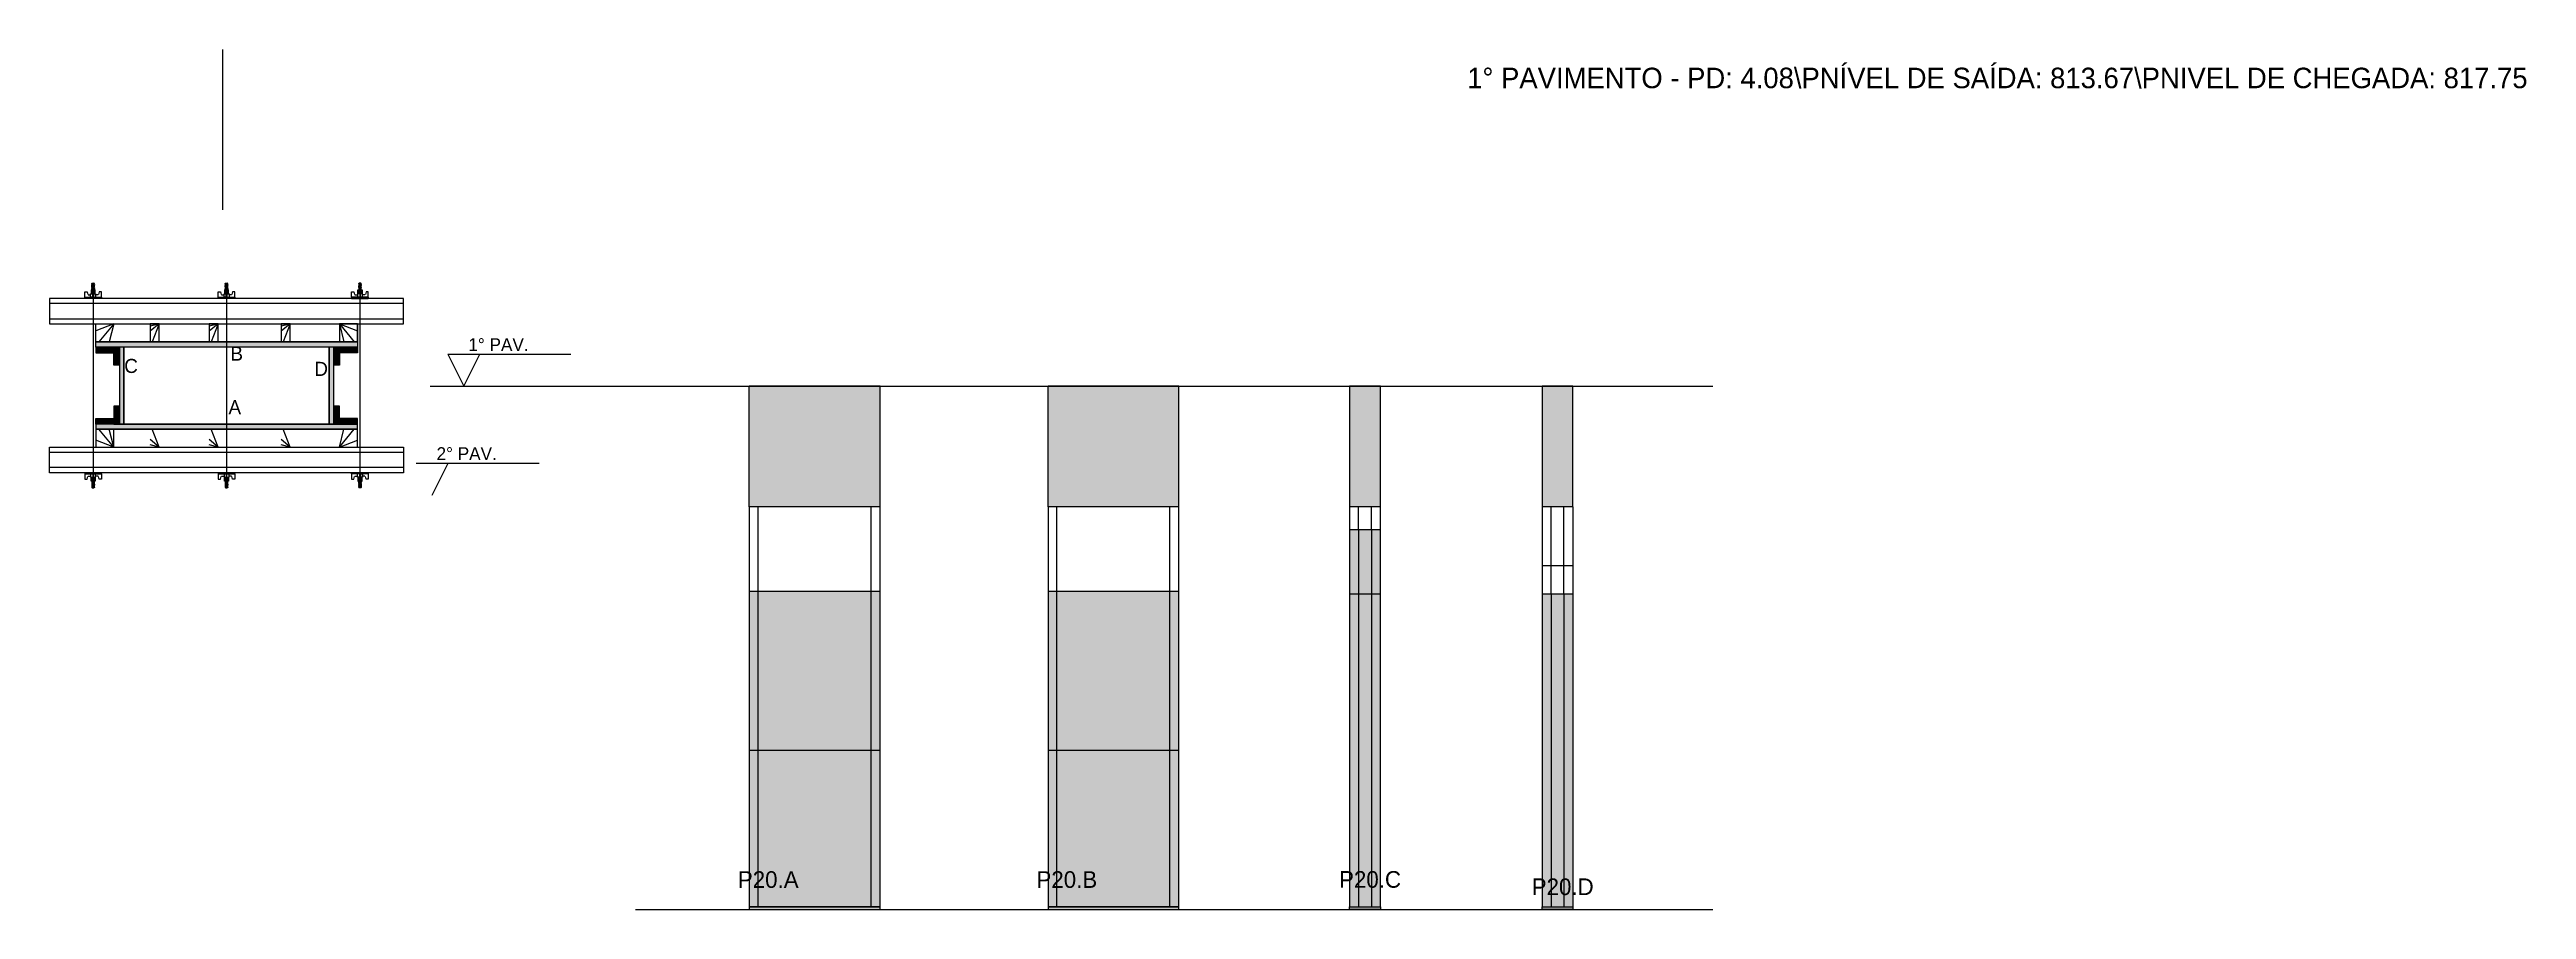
# Model space of a CAD drawing. Header units: metres. Extents: x 7871 to 9802, y 9809 to 10479.
import ezdxf

# ---------------------------------------------------------------- set-up
doc = ezdxf.new("R2010")
doc.units = ezdxf.units.M
for name, color, linetype in [('CHAPA', 7, 'Continuous'), ('COTA', 7, 'Continuous'), ('Hachura', 7, 'Continuous'), ('Madeira', 7, 'Continuous'), ('NIVEL 1° PAV.', 7, 'Continuous'), ('NIVEL 2° PAV.', 7, 'Continuous'), ('NOMENCLATURA', 7, 'Continuous'), ('Nível', 7, 'Continuous'), ('Painéis', 7, 'Continuous'), ('Perfil Metálico', 7, 'Continuous'), ('SARR_2.2x7', 7, 'Continuous'), ('SARRAFO', 7, 'Continuous'), ('Texto Seção', 7, 'Continuous'), ('TEXTO_GERAL', 7, 'Continuous')]:
    doc.layers.add(name, color=color, linetype=linetype)

msp = doc.modelspace()

# ---------------------------------------------------------------- hatches: boundary and pattern name
at = {"layer": 'COTA'}
h = msp.add_hatch(color=7, dxfattribs=at)
h.dxf.hatch_style = 1
h.paths.add_polyline_path([(8416.2, 10122.7), (8518.2, 10122.7), (8518.2, 10122.7), (8518.2, 10216.7), (8518.2, 10216.7), (8416.2, 10216.7), (8416.2, 10216.7), (8416.2, 10122.7)])
h = msp.add_hatch(color=7, dxfattribs=at)
h.dxf.hatch_style = 1
h.paths.add_polyline_path([(8649.1, 10122.7), (8751.1, 10122.7), (8751.1, 10122.7), (8751.1, 10216.7), (8751.1, 10216.7), (8649.1, 10216.7), (8649.1, 10216.7), (8649.1, 10122.7)])
h = msp.add_hatch(color=7, dxfattribs=at)
h.dxf.hatch_style = 1
h.paths.add_polyline_path([(8884.2, 10122.7), (8908.2, 10122.7), (8908.2, 10122.7), (8908.2, 10216.7), (8908.2, 10216.7), (8884.2, 10216.7), (8884.2, 10216.7), (8884.2, 10122.7)])
h = msp.add_hatch(color=7, dxfattribs=at)
h.dxf.hatch_style = 1
h.paths.add_polyline_path([(9034.3, 10122.7), (9058.3, 10122.7), (9058.3, 10122.7), (9058.3, 10216.7), (9058.3, 10216.7), (9034.3, 10216.7), (9034.3, 10216.7), (9034.3, 10122.7)])
at = {"layer": 'Hachura'}
h = msp.add_hatch(color=7, dxfattribs=at)
h.dxf.hatch_style = 1
h.paths.add_polyline_path([(7906.7, 10247.3), (7906.7, 10251.3), (7906.7, 10251.3), (8110.7, 10251.3), (8110.7, 10251.3), (8110.7, 10247.3), (8110.7, 10247.3), (7906.7, 10247.3)])
h = msp.add_hatch(color=7, dxfattribs=at)
h.dxf.hatch_style = 1
h.paths.add_polyline_path([(7906.7, 10247.3), (7906.7, 10251.3), (7906.7, 10251.3), (8110.7, 10251.3), (8110.7, 10251.3), (8110.7, 10247.3), (8110.7, 10247.3), (7906.7, 10247.3)])
h = msp.add_hatch(color=7, dxfattribs=at)
h.dxf.hatch_style = 1
h.paths.add_polyline_path([(7920.7, 10247.3), (7920.7, 10242.9), (7920.7, 10242.9), (7906.7, 10242.9), (7906.7, 10242.9), (7906.7, 10247.3), (7906.7, 10247.3), (7920.7, 10247.3)])
h = msp.add_hatch(color=7, dxfattribs=at)
h.dxf.hatch_style = 1
h.paths.add_polyline_path([(7925.1, 10247.3), (7920.7, 10247.3), (7920.7, 10247.3), (7920.7, 10233.3), (7920.7, 10233.3), (7925.1, 10233.3), (7925.1, 10233.3), (7925.1, 10247.3)])
h = msp.add_hatch(color=7, dxfattribs=at)
h.dxf.hatch_style = 1
h.paths.add_polyline_path([(7928.7, 10247.3), (7925.1, 10247.3), (7925.1, 10247.3), (7925.1, 10187.3), (7925.1, 10187.3), (7928.7, 10187.3), (7928.7, 10187.3), (7928.7, 10247.3)])
h = msp.add_hatch(color=7, dxfattribs=at)
h.dxf.hatch_style = 1
h.paths.add_polyline_path([(7928.7, 10247.3), (7925.1, 10247.3), (7925.1, 10247.3), (7925.1, 10187.3), (7925.1, 10187.3), (7928.7, 10187.3), (7928.7, 10187.3), (7928.7, 10247.3)])
h = msp.add_hatch(color=7, dxfattribs=at)
h.dxf.hatch_style = 1
h.paths.add_polyline_path([(8092.3, 10247.3), (8088.7, 10247.3), (8088.7, 10247.3), (8088.7, 10187.3), (8088.7, 10187.3), (8092.3, 10187.3), (8092.3, 10187.3), (8092.3, 10247.3)])
h = msp.add_hatch(color=7, dxfattribs=at)
h.dxf.hatch_style = 1
h.paths.add_polyline_path([(8092.3, 10247.3), (8088.7, 10247.3), (8088.7, 10247.3), (8088.7, 10187.3), (8088.7, 10187.3), (8092.3, 10187.3), (8092.3, 10187.3), (8092.3, 10247.3)])
h = msp.add_hatch(color=7, dxfattribs=at)
h.dxf.hatch_style = 1
h.paths.add_polyline_path([(8096.7, 10247.3), (8092.3, 10247.3), (8092.3, 10247.3), (8092.3, 10233.3), (8092.3, 10233.3), (8096.7, 10233.3), (8096.7, 10233.3), (8096.7, 10247.3)])
h = msp.add_hatch(color=7, dxfattribs=at)
h.dxf.hatch_style = 1
h.paths.add_polyline_path([(8096.7, 10247.3), (8096.7, 10242.9), (8096.7, 10242.9), (8110.7, 10242.9), (8110.7, 10242.9), (8110.7, 10247.3), (8110.7, 10247.3), (8096.7, 10247.3)])
h = msp.add_hatch(color=7, dxfattribs=at)
h.dxf.hatch_style = 1
h.paths.add_polyline_path([(7925.1, 10187.3), (7920.7, 10187.3), (7920.7, 10187.3), (7920.7, 10201.3), (7920.7, 10201.3), (7925.1, 10201.3), (7925.1, 10201.3), (7925.1, 10187.3)])
h = msp.add_hatch(color=7, dxfattribs=at)
h.dxf.hatch_style = 1
h.paths.add_polyline_path([(8096.7, 10187.3), (8092.3, 10187.3), (8092.3, 10187.3), (8092.3, 10201.3), (8092.3, 10201.3), (8096.7, 10201.3), (8096.7, 10201.3), (8096.7, 10187.3)])
h = msp.add_hatch(color=7, dxfattribs=at)
h.dxf.hatch_style = 1
h.paths.add_polyline_path([(7920.7, 10187.3), (7920.7, 10191.7), (7920.7, 10191.7), (7906.7, 10191.7), (7906.7, 10191.7), (7906.7, 10187.3), (7906.7, 10187.3), (7920.7, 10187.3)])
h = msp.add_hatch(color=7, dxfattribs=at)
h.dxf.hatch_style = 1
h.paths.add_polyline_path([(7906.7, 10187.3), (7906.7, 10183.3), (7906.7, 10183.3), (8110.7, 10183.3), (8110.7, 10183.3), (8110.7, 10187.3), (8110.7, 10187.3), (7906.7, 10187.3)])
h = msp.add_hatch(color=7, dxfattribs=at)
h.dxf.hatch_style = 1
h.paths.add_polyline_path([(7906.7, 10187.3), (7906.7, 10183.3), (7906.7, 10183.3), (8110.7, 10183.3), (8110.7, 10183.3), (8110.7, 10187.3), (8110.7, 10187.3), (7906.7, 10187.3)])
h = msp.add_hatch(color=7, dxfattribs=at)
h.dxf.hatch_style = 1
h.paths.add_polyline_path([(8096.7, 10187.3), (8096.7, 10191.7), (8096.7, 10191.7), (8110.7, 10191.7), (8110.7, 10191.7), (8110.7, 10187.3), (8110.7, 10187.3), (8096.7, 10187.3)])
h = msp.add_hatch(color=7, dxfattribs=at)
h.dxf.hatch_style = 1
h.paths.add_polyline_path([(8908.2, 9808.7), (8908.2, 10104.7), (8908.2, 10104.7), (8884.2, 10104.7), (8884.2, 10104.7), (8884.2, 9808.7), (8884.2, 9808.7), (8908.2, 9808.7)])
h = msp.add_hatch(color=7, dxfattribs=at)
h.dxf.hatch_style = 1
h.paths.add_polyline_path([(8518.2, 9808.7), (8518.2, 10056.7), (8518.2, 10056.7), (8416.2, 10056.7), (8416.2, 10056.7), (8416.2, 9808.7), (8416.2, 9808.7), (8518.2, 9808.7)])
h = msp.add_hatch(color=7, dxfattribs=at)
h.dxf.hatch_style = 1
h.paths.add_polyline_path([(8751.1, 9808.7), (8751.1, 10056.7), (8751.1, 10056.7), (8649.1, 10056.7), (8649.1, 10056.7), (8649.1, 9808.7), (8649.1, 9808.7), (8751.1, 9808.7)])
h = msp.add_hatch(color=7, dxfattribs=at)
h.dxf.hatch_style = 1
h.paths.add_polyline_path([(9058.3, 9808.7), (9058.3, 10054.7), (9058.3, 10054.7), (9034.3, 10054.7), (9034.3, 10054.7), (9034.3, 9808.7), (9034.3, 9808.7), (9058.3, 9808.7)])

# ---------------------------------------------------------------- linework, layer by layer
at = {"layer": 'CHAPA', "color": 7, "lineweight": 25}
for points in [[(7906.7, 10247.3), (7906.7, 10251.3), (8110.7, 10251.3), (8110.7, 10247.3)], [(7906.7, 10247.3), (7906.7, 10251.3), (8110.7, 10251.3), (8110.7, 10247.3)], [(7928.7, 10247.3), (7925.1, 10247.3), (7925.1, 10187.3), (7928.7, 10187.3)], [(7928.7, 10247.3), (7925.1, 10247.3), (7925.1, 10187.3), (7928.7, 10187.3)], [(8092.3, 10247.3), (8088.7, 10247.3), (8088.7, 10187.3), (8092.3, 10187.3)], [(8092.3, 10247.3), (8088.7, 10247.3), (8088.7, 10187.3), (8092.3, 10187.3)], [(7906.7, 10187.3), (7906.7, 10183.3), (8110.7, 10183.3), (8110.7, 10187.3)], [(7906.7, 10187.3), (7906.7, 10183.3), (8110.7, 10183.3), (8110.7, 10187.3)]]:
    msp.add_lwpolyline(points, close=True, dxfattribs=at)
at = {"layer": 'COTA', "color": 7, "lineweight": 25}
for p, q in [((8518.2, 10216.7), (8416.2, 10216.7)), ((8416.2, 10122.7), (8416.2, 10216.7)), ((8518.2, 10122.7), (8518.2, 10216.7)), ((8751.1, 10216.7), (8649.1, 10216.7)), ((8649.1, 10122.7), (8649.1, 10216.7)), ((8751.1, 10122.7), (8751.1, 10216.7))]:
    msp.add_line(p, q, dxfattribs=at)
for points in [[(8908.2, 10122.7), (8908.2, 10216.7), (8884.2, 10216.7), (8884.2, 10122.7)], [(9058.3, 10122.7), (9058.3, 10216.7), (9034.3, 10216.7), (9034.3, 10122.7)]]:
    msp.add_lwpolyline(points, dxfattribs=at)
at = {"layer": 'Defpoints', "color": 7, "lineweight": 25}
msp.add_line((8005.7, 10354.4), (8005.7, 10479.4), dxfattribs=at)
at = {"layer": 'Hachura', "color": 7, "lineweight": 25}
for p, q in [((7905.7, 10295.1), (7903.5, 10296.1)), ((7905.7, 10293.9), (7903.5, 10295)), ((7905.7, 10292.8), (7903.5, 10293.8)), ((7904.8, 10292), (7903.5, 10292.7)), ((7903.6, 10296.8), (7904, 10297.1)), ((7903.6, 10296.5), (7903.6, 10296.8)), ((7903.6, 10296.8), (7903.6, 10296.8)), ((7905.6, 10296.8), (7903.6, 10296.8)), ((7903.6, 10296.5), (7905.6, 10295.5)), ((7903.6, 10296.5), (7905.6, 10295.5)), ((7903.6, 10296.4), (7905.7, 10295.3)), ((7903.6, 10295.3), (7903.6, 10296)), ((7905.6, 10295), (7903.6, 10296)), ((7903.6, 10295.3), (7905.6, 10294.4)), ((7903.6, 10295.2), (7905.7, 10294.1)), ((7903.6, 10294.2), (7903.6, 10294.8)), ((7905.6, 10293.8), (7903.6, 10294.8)), ((7903.6, 10294.6), (7903.6, 10294.8)), ((7903.6, 10294.2), (7905.6, 10293.2)), ((7903.6, 10294.1), (7905.7, 10293)), ((7903.6, 10293), (7903.6, 10293.6)), ((7905.6, 10292.7), (7903.6, 10293.6)), ((7903.6, 10293), (7905.6, 10292)), ((7904.5, 10292), (7903.6, 10292.5)), ((7903.6, 10292), (7903.6, 10292.5)), ((7904, 10297.1), (7905.2, 10297.1)), ((7905.6, 10296.2), (7904.3, 10296.8)), ((7905.7, 10296.2), (7904.5, 10296.8)), ((7904.7, 10296.1), (7904.7, 10142.3)), ((7905.1, 10296.8), (7905.7, 10296.5)), ((7905.6, 10296.8), (7905.2, 10297.1)), ((7905.3, 10296.8), (7905.6, 10296.7)), ((7905.6, 10296.7), (7905.6, 10296.8)), ((7905.6, 10296.2), (7905.6, 10295.5)), ((7905.6, 10294.4), (7905.6, 10295)), ((7905.6, 10293.6), (7905.6, 10293.8)), ((7905.6, 10293.6), (7905.6, 10293.2)), ((7905.6, 10292.7), (7905.6, 10292)), ((8009.7, 10295.1), (8007.5, 10296.1)), ((8009.7, 10293.9), (8007.5, 10295)), ((8009.7, 10292.8), (8007.5, 10293.8)), ((8008.8, 10292), (8007.5, 10292.7)), ((8007.6, 10296.8), (8008, 10297.1)), ((8007.6, 10296.5), (8007.6, 10296.8)), ((8007.6, 10296.8), (8007.6, 10296.8)), ((8009.6, 10296.8), (8007.6, 10296.8)), ((8007.6, 10296.5), (8009.6, 10295.5)), ((8007.6, 10296.5), (8009.6, 10295.5)), ((8007.6, 10296.4), (8009.7, 10295.3)), ((8007.6, 10295.3), (8007.6, 10296)), ((8009.6, 10295), (8007.6, 10296)), ((8007.6, 10295.3), (8009.6, 10294.4)), ((8007.6, 10295.2), (8009.7, 10294.1)), ((8007.6, 10294.2), (8007.6, 10294.8)), ((8009.6, 10293.8), (8007.6, 10294.8)), ((8007.6, 10294.6), (8007.6, 10294.8)), ((8007.6, 10294.2), (8009.6, 10293.2)), ((8007.6, 10294.1), (8009.7, 10293)), ((8007.6, 10293), (8007.6, 10293.6)), ((8009.6, 10292.7), (8007.6, 10293.6)), ((8007.6, 10293), (8009.6, 10292)), ((8008.5, 10292), (8007.6, 10292.5)), ((8007.6, 10292), (8007.6, 10292.5)), ((8008, 10297.1), (8009.2, 10297.1)), ((8009.6, 10296.2), (8008.3, 10296.8)), ((8009.7, 10296.2), (8008.5, 10296.8)), ((8008.7, 10296.1), (8008.7, 10142.3)), ((8009.1, 10296.8), (8009.7, 10296.5)), ((8009.6, 10296.8), (8009.2, 10297.1)), ((8009.3, 10296.8), (8009.6, 10296.7)), ((8009.6, 10296.7), (8009.6, 10296.8)), ((8009.6, 10296.2), (8009.6, 10295.5)), ((8009.6, 10294.4), (8009.6, 10295)), ((8009.6, 10293.6), (8009.6, 10293.8)), ((8009.6, 10293.6), (8009.6, 10293.2)), ((8009.6, 10292.7), (8009.6, 10292)), ((8112.3, 10296.8), (8111.6, 10296.5)), ((8113.8, 10296.4), (8111.6, 10295.3)), ((8113.8, 10295.2), (8111.6, 10294.1)), ((8113.8, 10294.1), (8111.6, 10293)), ((8111.7, 10296.2), (8112.8, 10296.8)), ((8111.7, 10295.1), (8113.8, 10296.1)), ((8111.7, 10293.9), (8113.8, 10295)), ((8111.7, 10292.8), (8113.8, 10293.8)), ((8111.8, 10296.8), (8112.1, 10297.1)), ((8112, 10296.8), (8111.8, 10296.7)), ((8111.8, 10296.7), (8111.8, 10296.8)), ((8111.8, 10296.2), (8113.1, 10296.8)), ((8111.8, 10296.8), (8113.7, 10296.8)), ((8113.7, 10296.5), (8111.8, 10295.5)), ((8113.7, 10296.5), (8111.8, 10295.5)), ((8111.8, 10296.2), (8111.8, 10295.5)), ((8111.8, 10295), (8113.7, 10296)), ((8113.7, 10295.3), (8111.8, 10294.4)), ((8111.8, 10294.4), (8111.8, 10295)), ((8111.8, 10293.8), (8113.7, 10294.8)), ((8113.7, 10294.2), (8111.8, 10293.2)), ((8111.8, 10293.6), (8111.8, 10293.8)), ((8111.8, 10293.6), (8111.8, 10293.2)), ((8111.8, 10292.7), (8113.7, 10293.6)), ((8113.7, 10293), (8111.8, 10292)), ((8111.8, 10292.7), (8111.8, 10292)), ((8113.4, 10297.1), (8112.1, 10297.1)), ((8112.5, 10292), (8113.8, 10292.7)), ((8112.7, 10296.1), (8112.7, 10142.3)), ((8112.8, 10292), (8113.7, 10292.5)), ((8113.7, 10296.8), (8113.4, 10297.1)), ((8113.7, 10296.5), (8113.7, 10296.8)), ((8113.7, 10296.8), (8113.7, 10296.8)), ((8113.7, 10295.3), (8113.7, 10296)), ((8113.7, 10294.2), (8113.7, 10294.8)), ((8113.7, 10294.6), (8113.7, 10294.8)), ((8113.7, 10293), (8113.7, 10293.6)), ((8113.7, 10292), (8113.7, 10292.5)), ((7898.2, 10285.3), (7898.2, 10290.5)), ((7898.2, 10290.5), (7899.9, 10290.5)), ((7898.2, 10286.2), (7911.1, 10286.2)), ((7898.2, 10286.2), (7903.4, 10286.2)), ((7911.1, 10285.3), (7898.2, 10285.3)), ((7898.4, 10286.2), (7898.4, 10285.3)), ((7898.6, 10286.2), (7898.6, 10285.3)), ((7898.9, 10286.2), (7898.9, 10285.3)), ((7899.4, 10286.2), (7899.4, 10285.3)), ((7899.9, 10290.5), (7900.5, 10288.3)), ((7900.2, 10286.2), (7900.2, 10285.3)), ((7900.8, 10288), (7902.7, 10288)), ((7901.6, 10286.2), (7901.6, 10285.3)), ((7910.2, 10285.3), (7902.4, 10285.3)), ((7902.7, 10288.8), (7906.6, 10288.8)), ((7902.7, 10286.2), (7902.7, 10288.8)), ((7904.7, 10286.2), (7902.7, 10286.2)), ((7906.3, 10292), (7903, 10292)), ((7906.3, 10292), (7903, 10292)), ((7903, 10292), (7903, 10288.8)), ((7903.4, 10286.2), (7904, 10286.2)), ((7903.7, 10285.9), (7903.7, 10286.1)), ((7903.7, 10285.5), (7903.7, 10285.9)), ((7904, 10292), (7904, 10288.8)), ((7904.4, 10286.2), (7904.4, 10288.2)), ((7904.7, 10286.2), (7904.7, 10285.3)), ((7904.9, 10288.2), (7904.9, 10286.2)), ((7905.6, 10292), (7905.6, 10288.8)), ((7905.6, 10286.1), (7905.6, 10285.7)), ((7906.3, 10288.8), (7906.3, 10292)), ((7906.6, 10288.8), (7906.3, 10288.8)), ((7906.6, 10288.8), (7906.3, 10288.8)), ((7906.6, 10288.8), (7906.6, 10286.2)), ((7908.5, 10288), (7906.6, 10288)), ((7907.7, 10286.2), (7907.7, 10285.3)), ((7909.4, 10290.5), (7908.9, 10288.3)), ((7909.1, 10286.2), (7909.1, 10285.3)), ((7911.1, 10290.5), (7909.4, 10290.5)), ((7910, 10286.2), (7910, 10285.3)), ((7910.4, 10286.2), (7910.4, 10285.3)), ((7910.8, 10286.2), (7910.8, 10285.3)), ((7911, 10286.2), (7911, 10285.3)), ((7911.1, 10286.2), (7911.1, 10290.5)), ((7911.1, 10286.2), (7911.1, 10285.3)), ((8002.2, 10285.3), (8002.2, 10290.5)), ((8002.2, 10290.5), (8003.9, 10290.5)), ((8002.2, 10286.2), (8015.1, 10286.2)), ((8002.2, 10286.2), (8007.4, 10286.2)), ((8015.1, 10285.3), (8002.2, 10285.3)), ((8002.4, 10286.2), (8002.4, 10285.3)), ((8002.6, 10286.2), (8002.6, 10285.3)), ((8002.9, 10286.2), (8002.9, 10285.3)), ((8003.4, 10286.2), (8003.4, 10285.3)), ((8003.9, 10290.5), (8004.5, 10288.3)), ((8004.2, 10286.2), (8004.2, 10285.3)), ((8004.8, 10288), (8006.7, 10288)), ((8005.6, 10286.2), (8005.6, 10285.3)), ((8014.2, 10285.3), (8006.4, 10285.3)), ((8006.7, 10288.8), (8010.6, 10288.8)), ((8006.7, 10286.2), (8006.7, 10288.8)), ((8008.7, 10286.2), (8006.7, 10286.2)), ((8010.3, 10292), (8007, 10292)), ((8010.3, 10292), (8007, 10292)), ((8007, 10292), (8007, 10288.8)), ((8007.4, 10286.2), (8008, 10286.2)), ((8007.7, 10285.9), (8007.7, 10286.1)), ((8007.7, 10285.5), (8007.7, 10285.9)), ((8008, 10292), (8008, 10288.8)), ((8008.4, 10286.2), (8008.4, 10288.2)), ((8008.7, 10286.2), (8008.7, 10285.3)), ((8008.9, 10288.2), (8008.9, 10286.2)), ((8009.6, 10292), (8009.6, 10288.8)), ((8009.6, 10286.1), (8009.6, 10285.7)), ((8010.3, 10288.8), (8010.3, 10292)), ((8010.6, 10288.8), (8010.3, 10288.8)), ((8010.6, 10288.8), (8010.3, 10288.8)), ((8010.6, 10288.8), (8010.6, 10286.2)), ((8012.5, 10288), (8010.6, 10288)), ((8011.7, 10286.2), (8011.7, 10285.3)), ((8013.4, 10290.5), (8012.9, 10288.3)), ((8013.1, 10286.2), (8013.1, 10285.3)), ((8015.1, 10290.5), (8013.4, 10290.5)), ((8014, 10286.2), (8014, 10285.3)), ((8014.4, 10286.2), (8014.4, 10285.3)), ((8014.8, 10286.2), (8014.8, 10285.3)), ((8015, 10286.2), (8015, 10285.3)), ((8015.1, 10286.2), (8015.1, 10290.5)), ((8015.1, 10286.2), (8015.1, 10285.3)), ((8106.2, 10286.2), (8106.2, 10290.5)), ((8106.2, 10290.5), (8107.9, 10290.5)), ((8119.1, 10286.2), (8106.2, 10286.2)), ((8106.2, 10286.2), (8106.2, 10285.3)), ((8106.2, 10285.3), (8119.1, 10285.3)), ((8106.4, 10286.2), (8106.4, 10285.3)), ((8106.6, 10286.2), (8106.6, 10285.3)), ((8106.9, 10286.2), (8106.9, 10285.3)), ((8107.2, 10285.3), (8115, 10285.3)), ((8107.4, 10286.2), (8107.4, 10285.3)), ((8107.9, 10290.5), (8108.5, 10288.3)), ((8108.2, 10286.2), (8108.2, 10285.3)), ((8108.8, 10288), (8110.7, 10288)), ((8109.6, 10286.2), (8109.6, 10285.3)), ((8114.6, 10288.8), (8110.7, 10288.8)), ((8110.7, 10288.8), (8110.7, 10286.2)), ((8110.7, 10288.8), (8111, 10288.8)), ((8110.7, 10288.8), (8111, 10288.8)), ((8111, 10292), (8114.4, 10292)), ((8111, 10292), (8114.4, 10292)), ((8111, 10288.8), (8111, 10292)), ((8111.7, 10286.1), (8111.7, 10285.7)), ((8111.8, 10292), (8111.8, 10288.8)), ((8112.5, 10288.2), (8112.5, 10286.2)), ((8112.7, 10286.2), (8114.6, 10286.2)), ((8112.7, 10286.2), (8112.7, 10285.3)), ((8113, 10286.2), (8113, 10288.2)), ((8113.3, 10292), (8113.3, 10288.8)), ((8114, 10286.2), (8113.3, 10286.2)), ((8113.6, 10285.9), (8113.6, 10286.1)), ((8113.6, 10285.5), (8113.6, 10285.9)), ((8119.1, 10286.2), (8114, 10286.2)), ((8114.4, 10292), (8114.4, 10288.8)), ((8114.6, 10286.2), (8114.6, 10288.8)), ((8116.6, 10288), (8114.6, 10288)), ((8115.7, 10286.2), (8115.7, 10285.3)), ((8117.4, 10290.5), (8116.9, 10288.3)), ((8117.1, 10286.2), (8117.1, 10285.3)), ((8119.1, 10290.5), (8117.4, 10290.5)), ((8118, 10286.2), (8118, 10285.3)), ((8118.4, 10286.2), (8118.4, 10285.3)), ((8118.8, 10286.2), (8118.8, 10285.3)), ((8119, 10286.2), (8119, 10285.3)), ((8119.1, 10285.3), (8119.1, 10290.5)), ((7911.1, 10149.3), (7898.2, 10149.3)), ((7898.2, 10149.3), (7898.2, 10144.2)), ((7898.2, 10148.4), (7911.1, 10148.4)), ((7898.2, 10148.4), (7903.4, 10148.4)), ((7898.2, 10144.2), (7899.9, 10144.2)), ((7898.4, 10148.4), (7898.4, 10149.3)), ((7898.6, 10148.4), (7898.6, 10149.3)), ((7898.9, 10148.4), (7898.9, 10149.3)), ((7899.4, 10148.4), (7899.4, 10149.3)), ((7899.9, 10144.2), (7900.5, 10146.4)), ((7900.2, 10148.4), (7900.2, 10149.3)), ((7900.8, 10146.6), (7902.7, 10146.6)), ((7901.6, 10148.4), (7901.6, 10149.3)), ((7910.2, 10149.3), (7902.4, 10149.3)), ((7904.7, 10148.4), (7902.7, 10148.4)), ((7902.7, 10148.4), (7902.7, 10145.8)), ((7902.7, 10145.8), (7906.6, 10145.8)), ((7903, 10142.6), (7903, 10145.8)), ((7906.3, 10142.7), (7903, 10142.7)), ((7906.3, 10142.6), (7903, 10142.6)), ((7903.4, 10148.4), (7904, 10148.4)), ((7904.8, 10142.6), (7903.5, 10142)), ((7905.7, 10141.9), (7903.5, 10140.8)), ((7905.7, 10140.7), (7903.5, 10139.7)), ((7905.7, 10139.6), (7903.5, 10138.5)), ((7903.6, 10141.6), (7905.6, 10142.6)), ((7904.5, 10142.6), (7903.6, 10142.2)), ((7903.6, 10142.6), (7903.6, 10142.2)), ((7905.6, 10142), (7903.6, 10141)), ((7903.6, 10140.6), (7905.7, 10141.7)), ((7903.6, 10141.6), (7903.6, 10141)), ((7903.6, 10140.5), (7905.6, 10141.5)), ((7905.6, 10140.8), (7903.6, 10139.8)), ((7903.6, 10140.5), (7903.6, 10139.8)), ((7903.6, 10139.4), (7905.7, 10140.5)), ((7903.6, 10139.3), (7905.6, 10140.3)), ((7903.6, 10140.1), (7903.6, 10139.8)), ((7905.6, 10139.6), (7903.6, 10138.7)), ((7903.6, 10139.3), (7903.6, 10138.7)), ((7903.6, 10138.3), (7905.7, 10139.3)), ((7903.6, 10138.2), (7905.6, 10139.1)), ((7903.6, 10138.2), (7905.6, 10139.1)), ((7903.6, 10138.2), (7903.6, 10137.8)), ((7903.7, 10149.2), (7903.7, 10148.7)), ((7903.7, 10148.7), (7903.7, 10148.5)), ((7904, 10142.6), (7904, 10145.8)), ((7905.6, 10138.5), (7904.3, 10137.8)), ((7904.4, 10148.4), (7904.4, 10146.4)), ((7905.7, 10138.4), (7904.5, 10137.8)), ((7904.7, 10148.4), (7904.7, 10149.3)), ((7904.9, 10146.4), (7904.9, 10148.4)), ((7905.1, 10137.8), (7905.7, 10138.2)), ((7905.6, 10148.5), (7905.6, 10149)), ((7905.6, 10142.6), (7905.6, 10145.8)), ((7905.6, 10142), (7905.6, 10142.6)), ((7905.6, 10141), (7905.6, 10141.5)), ((7905.6, 10141), (7905.6, 10140.8)), ((7905.6, 10140.3), (7905.6, 10139.6)), ((7905.6, 10138.5), (7905.6, 10139.1)), ((7906.3, 10145.8), (7906.3, 10142.6)), ((7906.6, 10145.8), (7906.3, 10145.8)), ((7906.6, 10145.8), (7906.3, 10145.8)), ((7906.6, 10145.8), (7906.6, 10148.4)), ((7908.5, 10146.6), (7906.6, 10146.6)), ((7907.7, 10148.4), (7907.7, 10149.3)), ((7909.4, 10144.2), (7908.9, 10146.4)), ((7909.1, 10148.4), (7909.1, 10149.3)), ((7911.1, 10144.2), (7909.4, 10144.2)), ((7910, 10148.4), (7910, 10149.3)), ((7910.4, 10148.4), (7910.4, 10149.3)), ((7910.8, 10148.4), (7910.8, 10149.3)), ((7911, 10148.4), (7911, 10149.3)), ((7911.1, 10148.4), (7911.1, 10149.3)), ((7911.1, 10148.4), (7911.1, 10144.2)), ((8015.1, 10149.3), (8002.2, 10149.3)), ((8002.2, 10149.3), (8002.2, 10144.2)), ((8002.2, 10148.4), (8015.1, 10148.4)), ((8002.2, 10148.4), (8007.4, 10148.4)), ((8002.2, 10144.2), (8003.9, 10144.2)), ((8002.4, 10148.4), (8002.4, 10149.3)), ((8002.6, 10148.4), (8002.6, 10149.3)), ((8002.9, 10148.4), (8002.9, 10149.3)), ((8003.4, 10148.4), (8003.4, 10149.3)), ((8003.9, 10144.2), (8004.5, 10146.4)), ((8004.2, 10148.4), (8004.2, 10149.3)), ((8004.8, 10146.6), (8006.7, 10146.6)), ((8005.6, 10148.4), (8005.6, 10149.3)), ((8014.2, 10149.3), (8006.4, 10149.3)), ((8008.7, 10148.4), (8006.7, 10148.4)), ((8006.7, 10148.4), (8006.7, 10145.8)), ((8006.7, 10145.8), (8010.6, 10145.8)), ((8007, 10142.6), (8007, 10145.8)), ((8010.3, 10142.7), (8007, 10142.7)), ((8010.3, 10142.6), (8007, 10142.6)), ((8007.4, 10148.4), (8008, 10148.4)), ((8008.8, 10142.6), (8007.5, 10142)), ((8009.7, 10141.9), (8007.5, 10140.8)), ((8009.7, 10140.7), (8007.5, 10139.7)), ((8009.7, 10139.6), (8007.5, 10138.5)), ((8007.6, 10141.6), (8009.6, 10142.6)), ((8008.5, 10142.6), (8007.6, 10142.2)), ((8007.6, 10142.6), (8007.6, 10142.2)), ((8009.6, 10142), (8007.6, 10141)), ((8007.6, 10140.6), (8009.7, 10141.7)), ((8007.6, 10141.6), (8007.6, 10141)), ((8007.6, 10140.5), (8009.6, 10141.5)), ((8009.6, 10140.8), (8007.6, 10139.8)), ((8007.6, 10140.5), (8007.6, 10139.8)), ((8007.6, 10139.4), (8009.7, 10140.5)), ((8007.6, 10139.3), (8009.6, 10140.3)), ((8007.6, 10140.1), (8007.6, 10139.8)), ((8009.6, 10139.6), (8007.6, 10138.7)), ((8007.6, 10139.3), (8007.6, 10138.7)), ((8007.6, 10138.3), (8009.7, 10139.3)), ((8007.6, 10138.2), (8009.6, 10139.1)), ((8007.6, 10138.2), (8009.6, 10139.1)), ((8007.6, 10138.2), (8007.6, 10137.8)), ((8007.7, 10149.2), (8007.7, 10148.7)), ((8007.7, 10148.7), (8007.7, 10148.5)), ((8008, 10142.6), (8008, 10145.8)), ((8009.6, 10138.5), (8008.3, 10137.8)), ((8008.4, 10148.4), (8008.4, 10146.4)), ((8009.7, 10138.4), (8008.5, 10137.8)), ((8008.7, 10148.4), (8008.7, 10149.3)), ((8008.9, 10146.4), (8008.9, 10148.4)), ((8009.1, 10137.8), (8009.7, 10138.2)), ((8009.6, 10148.5), (8009.6, 10149)), ((8009.6, 10142.6), (8009.6, 10145.8)), ((8009.6, 10142), (8009.6, 10142.6)), ((8009.6, 10141), (8009.6, 10141.5)), ((8009.6, 10141), (8009.6, 10140.8)), ((8009.6, 10140.3), (8009.6, 10139.6)), ((8009.6, 10138.5), (8009.6, 10139.1)), ((8010.3, 10145.8), (8010.3, 10142.6)), ((8010.6, 10145.8), (8010.3, 10145.8)), ((8010.6, 10145.8), (8010.3, 10145.8)), ((8010.6, 10145.8), (8010.6, 10148.4)), ((8012.5, 10146.6), (8010.6, 10146.6)), ((8011.7, 10148.4), (8011.7, 10149.3)), ((8013.4, 10144.2), (8012.9, 10146.4)), ((8013.1, 10148.4), (8013.1, 10149.3)), ((8015.1, 10144.2), (8013.4, 10144.2)), ((8014, 10148.4), (8014, 10149.3)), ((8014.4, 10148.4), (8014.4, 10149.3)), ((8014.8, 10148.4), (8014.8, 10149.3)), ((8015, 10148.4), (8015, 10149.3)), ((8015.1, 10148.4), (8015.1, 10149.3)), ((8015.1, 10148.4), (8015.1, 10144.2)), ((8106.2, 10149.3), (8119.1, 10149.3)), ((8106.2, 10148.4), (8106.2, 10149.3)), ((8119.1, 10148.4), (8106.2, 10148.4)), ((8106.2, 10148.4), (8106.2, 10144.2)), ((8106.2, 10144.2), (8107.9, 10144.2)), ((8106.4, 10148.4), (8106.4, 10149.3)), ((8106.6, 10148.4), (8106.6, 10149.3)), ((8106.9, 10148.4), (8106.9, 10149.3)), ((8107.2, 10149.3), (8115, 10149.3)), ((8107.4, 10148.4), (8107.4, 10149.3)), ((8107.9, 10144.2), (8108.5, 10146.4)), ((8108.2, 10148.4), (8108.2, 10149.3)), ((8108.8, 10146.6), (8110.7, 10146.6)), ((8109.6, 10148.4), (8109.6, 10149.3)), ((8110.7, 10145.8), (8110.7, 10148.4)), ((8114.6, 10145.8), (8110.7, 10145.8)), ((8110.7, 10145.8), (8111, 10145.8)), ((8110.7, 10145.8), (8111, 10145.8)), ((8111, 10145.8), (8111, 10142.6)), ((8111, 10142.7), (8114.4, 10142.7)), ((8111, 10142.6), (8114.4, 10142.6)), ((8113.8, 10140.6), (8111.6, 10141.7)), ((8113.8, 10139.4), (8111.6, 10140.5)), ((8113.8, 10138.3), (8111.6, 10139.3)), ((8112.3, 10137.8), (8111.6, 10138.2)), ((8111.7, 10148.5), (8111.7, 10149)), ((8111.7, 10141.9), (8113.8, 10140.8)), ((8111.7, 10140.7), (8113.8, 10139.7)), ((8111.7, 10139.6), (8113.8, 10138.5)), ((8111.7, 10138.4), (8112.8, 10137.8)), ((8111.8, 10142.6), (8111.8, 10145.8)), ((8111.8, 10142), (8111.8, 10142.6)), ((8113.7, 10141.6), (8111.8, 10142.6)), ((8111.8, 10142), (8113.7, 10141)), ((8111.8, 10141), (8111.8, 10141.5)), ((8113.7, 10140.5), (8111.8, 10141.5)), ((8111.8, 10141), (8111.8, 10140.8)), ((8111.8, 10140.8), (8113.7, 10139.8)), ((8111.8, 10140.3), (8111.8, 10139.6)), ((8113.7, 10139.3), (8111.8, 10140.3)), ((8111.8, 10139.6), (8113.7, 10138.7)), ((8113.7, 10138.2), (8111.8, 10139.1)), ((8111.8, 10138.5), (8111.8, 10139.1)), ((8113.7, 10138.2), (8111.8, 10139.1)), ((8111.8, 10138.5), (8113.1, 10137.8)), ((8112.5, 10146.4), (8112.5, 10148.4)), ((8112.5, 10142.6), (8113.8, 10142)), ((8112.7, 10148.4), (8112.7, 10149.3)), ((8112.7, 10148.4), (8114.6, 10148.4)), ((8112.8, 10142.6), (8113.7, 10142.2)), ((8113, 10148.4), (8113, 10146.4)), ((8114, 10148.4), (8113.3, 10148.4)), ((8113.3, 10142.6), (8113.3, 10145.8)), ((8113.6, 10149.2), (8113.6, 10148.7)), ((8113.6, 10148.7), (8113.6, 10148.5)), ((8113.7, 10142.6), (8113.7, 10142.2)), ((8113.7, 10141.6), (8113.7, 10141)), ((8113.7, 10140.5), (8113.7, 10139.8)), ((8113.7, 10140.1), (8113.7, 10139.8)), ((8113.7, 10139.3), (8113.7, 10138.7)), ((8113.7, 10138.2), (8113.7, 10137.8)), ((8119.1, 10148.4), (8114, 10148.4)), ((8114.4, 10142.6), (8114.4, 10145.8)), ((8114.6, 10148.4), (8114.6, 10145.8)), ((8116.6, 10146.6), (8114.6, 10146.6)), ((8115.7, 10148.4), (8115.7, 10149.3)), ((8117.4, 10144.2), (8116.9, 10146.4)), ((8117.1, 10148.4), (8117.1, 10149.3)), ((8119.1, 10144.2), (8117.4, 10144.2)), ((8118, 10148.4), (8118, 10149.3)), ((8118.4, 10148.4), (8118.4, 10149.3)), ((8118.8, 10148.4), (8118.8, 10149.3)), ((8119, 10148.4), (8119, 10149.3)), ((8119.1, 10149.3), (8119.1, 10144.2)), ((7903.6, 10137.8), (7903.6, 10137.8)), ((7903.6, 10137.8), (7904, 10137.5)), ((7905.6, 10137.8), (7903.6, 10137.8)), ((7904, 10137.5), (7905.2, 10137.5)), ((7905.6, 10137.8), (7905.2, 10137.5)), ((7905.3, 10137.8), (7905.6, 10138)), ((7905.6, 10138), (7905.6, 10137.8)), ((8007.6, 10137.8), (8007.6, 10137.8)), ((8007.6, 10137.8), (8008, 10137.5)), ((8009.6, 10137.8), (8007.6, 10137.8)), ((8008, 10137.5), (8009.2, 10137.5)), ((8009.6, 10137.8), (8009.2, 10137.5)), ((8009.3, 10137.8), (8009.6, 10138)), ((8009.6, 10138), (8009.6, 10137.8)), ((8112, 10137.8), (8111.8, 10138)), ((8111.8, 10138), (8111.8, 10137.8)), ((8111.8, 10137.8), (8112.1, 10137.5)), ((8111.8, 10137.8), (8113.7, 10137.8)), ((8113.4, 10137.5), (8112.1, 10137.5)), ((8113.7, 10137.8), (8113.4, 10137.5)), ((8113.7, 10137.8), (8113.7, 10137.8))]:
    msp.add_line(p, q, dxfattribs=at)
at = {"layer": 'Madeira', "color": 7, "lineweight": 25}
for p, q in [((7920.7, 10265.3), (7906.7, 10259.9)), ((7920.7, 10265.3), (7909.2, 10251.3)), ((7920.7, 10265.3), (7917.2, 10251.3)), ((7956.2, 10265.3), (7949.2, 10259.6)), ((7956.2, 10265.3), (7949.2, 10263.6)), ((7956.2, 10265.3), (7950.7, 10251.3)), ((8002.2, 10265.3), (7995.2, 10259.6)), ((8002.2, 10265.3), (7995.2, 10263.6)), ((8002.2, 10265.3), (7996.7, 10251.3)), ((8058.2, 10265.3), (8051.2, 10259.6)), ((8058.2, 10265.3), (8051.2, 10263.6)), ((8058.2, 10265.3), (8052.7, 10251.3)), ((8096.7, 10265.3), (8108.2, 10251.3)), ((8096.7, 10265.3), (8100.2, 10251.3)), ((8096.7, 10265.3), (8110.7, 10259.9)), ((7920.7, 10169.3), (7909.2, 10183.3)), ((7920.7, 10169.3), (7917.2, 10183.3)), ((7956.2, 10169.3), (7950.7, 10183.3)), ((8002.2, 10169.3), (7996.7, 10183.3)), ((8058.2, 10169.3), (8052.7, 10183.3)), ((8096.7, 10169.3), (8108.2, 10183.3)), ((8096.7, 10169.3), (8100.2, 10183.3)), ((7920.7, 10169.3), (7906.7, 10174.7)), ((7956.2, 10169.3), (7949.2, 10175.1)), ((7956.2, 10169.3), (7949.2, 10171)), ((8002.2, 10169.3), (7995.2, 10175.1)), ((8002.2, 10169.3), (7995.2, 10171)), ((8058.2, 10169.3), (8051.2, 10175.1)), ((8058.2, 10169.3), (8051.2, 10171)), ((8096.7, 10169.3), (8110.7, 10174.7))]:
    msp.add_line(p, q, dxfattribs=at)
for points in [[(8110.7, 10265.3), (8110.7, 10251.3), (7906.7, 10251.3), (7906.7, 10265.3)], [(7956.2, 10265.3), (7949.2, 10265.3), (7949.2, 10251.3), (7956.2, 10251.3)], [(8002.2, 10265.3), (7995.2, 10265.3), (7995.2, 10251.3), (8002.2, 10251.3)], [(8058.2, 10265.3), (8051.2, 10265.3), (8051.2, 10251.3), (8058.2, 10251.3)], [(8096.7, 10265.3), (8096.7, 10251.3), (8110.7, 10251.3), (8110.7, 10265.3)], [(7920.7, 10169.3), (7920.7, 10183.3), (7906.7, 10183.3), (7906.7, 10169.3)], [(8110.7, 10169.3), (8110.7, 10183.3), (7906.7, 10183.3), (7906.7, 10169.3)]]:
    msp.add_lwpolyline(points, close=True, dxfattribs=at)
at = {"layer": 'NIVEL 1° PAV.', "color": 7, "lineweight": 25}
for p, q in [((8181.2, 10241.7), (8277.2, 10241.7)), ((8181.2, 10241.7), (8193.7, 10216.7)), ((8193.7, 10216.7), (8206.2, 10241.7)), ((8167.4, 10216.7), (9167.4, 10216.7))]:
    msp.add_line(p, q, dxfattribs=at)
at = {"layer": 'NIVEL 2° PAV.', "color": 7, "lineweight": 25}
for p, q in [((8156.4, 10156.7), (8252.4, 10156.7)), ((8168.9, 10131.7), (8181.4, 10156.7))]:
    msp.add_line(p, q, dxfattribs=at)
at = {"layer": 'Nível', "color": 7, "lineweight": 25}
for p, q in [((8327.6, 10216.7), (9167.4, 10216.7)), ((8327.6, 9808.7), (9167.4, 9808.7))]:
    msp.add_line(p, q, dxfattribs=at)
at = {"layer": 'Painéis', "color": 7, "lineweight": 25}
for p, q in [((8416.2, 10122.7), (8416.2, 9808.7)), ((8518.2, 10122.7), (8416.2, 10122.7)), ((8518.2, 9808.7), (8518.2, 10122.7)), ((8649.1, 10122.7), (8649.1, 9808.7)), ((8751.1, 10122.7), (8649.1, 10122.7)), ((8751.1, 9808.7), (8751.1, 10122.7)), ((8884.2, 10122.7), (8884.2, 9810.7)), ((8908.2, 10122.7), (8884.2, 10122.7)), ((8908.2, 9810.7), (8908.2, 10122.7)), ((9034.3, 10122.7), (9034.3, 9810.7)), ((9058.3, 10122.7), (9034.3, 10122.7)), ((9058.3, 10122.7), (9058.3, 9810.7)), ((8908.2, 10104.7), (8884.2, 10104.7)), ((9058.3, 10076.7), (9034.3, 10076.7)), ((8518.2, 10056.7), (8416.2, 10056.7)), ((8751.1, 10056.7), (8649.1, 10056.7)), ((8908.2, 10054.7), (8884.2, 10054.7)), ((9058.3, 10054.7), (9034.3, 10054.7)), ((8518.2, 9932.7), (8416.2, 9932.7)), ((8751.1, 9932.7), (8649.1, 9932.7)), ((8416.2, 9810.7), (8518.2, 9810.7)), ((8649.1, 9810.7), (8751.1, 9810.7)), ((8884.2, 9810.7), (8908.2, 9810.7)), ((9034.3, 9810.7), (9058.3, 9810.7))]:
    msp.add_line(p, q, dxfattribs=at)
for points in [[(8088.7, 10187.3), (8088.7, 10247.3), (7928.7, 10247.3), (7928.7, 10187.3)], [(8518.2, 9810.7), (8416.2, 9810.7), (8416.2, 9808.7), (8518.2, 9808.7)], [(8751.1, 9810.7), (8649.1, 9810.7), (8649.1, 9808.7), (8751.1, 9808.7)], [(8884.2, 9810.7), (8908.2, 9810.7), (8908.2, 9808.7), (8884.2, 9808.7)], [(9034.3, 9810.7), (9058.3, 9810.7), (9058.3, 9808.7), (9034.3, 9808.7)]]:
    msp.add_lwpolyline(points, close=True, dxfattribs=at)
at = {"layer": 'Perfil Metálico', "color": 7, "lineweight": 25}
for points in [[(7870.7, 10285.3), (7870.7, 10265.3), (8146.7, 10265.3), (8146.7, 10285.3)], [(8146.7, 10269.3), (8146.7, 10281.3), (7870.7, 10281.3), (7870.7, 10269.3)], [(7870.7, 10149.3), (7870.7, 10169.3), (8146.7, 10169.3), (8146.7, 10149.3)], [(8146.7, 10165.3), (8146.7, 10153.3), (7870.7, 10153.3), (7870.7, 10165.3)]]:
    msp.add_lwpolyline(points, close=True, dxfattribs=at)
at = {"layer": 'SARR_2.2x7', "color": 7, "lineweight": 25}
for p, q in [((8423.2, 10056.7), (8423.2, 10122.7)), ((8511.2, 10056.7), (8511.2, 10122.7)), ((8656.1, 10056.7), (8656.1, 10122.7)), ((8744.1, 10056.7), (8744.1, 10122.7)), ((8891.2, 10104.7), (8891.2, 10122.7)), ((8901.2, 10104.7), (8901.2, 10122.7)), ((9041.3, 10054.7), (9041.3, 10122.7)), ((9051.3, 10054.7), (9051.3, 10122.7)), ((8891.2, 10104.7), (8891.2, 10054.7)), ((8901.2, 10104.7), (8901.2, 10054.7)), ((8423.2, 9932.7), (8423.2, 10056.7)), ((8511.2, 9932.7), (8511.2, 10056.7)), ((8656.1, 9932.7), (8656.1, 10056.7)), ((8744.1, 9932.7), (8744.1, 10056.7)), ((8891.2, 10054.7), (8891.2, 9810.7)), ((8901.2, 10054.7), (8901.2, 9810.7)), ((9041.3, 10054.7), (9041.3, 9810.7)), ((9051.3, 10054.7), (9051.3, 9810.7)), ((8423.2, 9810.7), (8423.2, 9932.7)), ((8511.2, 9810.7), (8511.2, 9932.7)), ((8656.1, 9810.7), (8656.1, 9932.7)), ((8744.1, 9810.7), (8744.1, 9932.7)), ((8423.2, 9810.7), (8423.2, 9810.7)), ((8511.2, 9810.7), (8511.2, 9810.7)), ((8656.1, 9810.7), (8656.1, 9810.7)), ((8744.1, 9810.7), (8744.1, 9810.7))]:
    msp.add_line(p, q, dxfattribs=at)
at = {"layer": 'SARRAFO', "color": 7, "lineweight": 25}
for points in [[(7906.7, 10242.9), (7920.7, 10242.9), (7920.7, 10247.3), (7906.7, 10247.3)], [(7920.7, 10233.3), (7920.7, 10247.3), (7925.1, 10247.3), (7925.1, 10233.3)], [(8092.3, 10233.3), (8092.3, 10247.3), (8096.7, 10247.3), (8096.7, 10233.3)], [(8110.7, 10242.9), (8096.7, 10242.9), (8096.7, 10247.3), (8110.7, 10247.3)], [(7920.7, 10201.3), (7920.7, 10187.3), (7925.1, 10187.3), (7925.1, 10201.3)], [(8092.3, 10201.3), (8092.3, 10187.3), (8096.7, 10187.3), (8096.7, 10201.3)], [(7906.7, 10191.7), (7920.7, 10191.7), (7920.7, 10187.3), (7906.7, 10187.3)], [(8110.7, 10191.7), (8096.7, 10191.7), (8096.7, 10187.3), (8110.7, 10187.3)]]:
    msp.add_lwpolyline(points, close=True, dxfattribs=at)

# ---------------------------------------------------------------- texts
at = {"layer": 'NIVEL 1° PAV.', "color": 7, "lineweight": 25}
msp.add_text('1° PAV.', height=10, dxfattribs=at).set_placement((8197.2, 10244.2))
at = {"layer": 'NIVEL 2° PAV.', "color": 7, "lineweight": 25}
msp.add_text('2° PAV.', height=10, dxfattribs=at).set_placement((8172.4, 10159.2))
at = {"layer": 'NOMENCLATURA', "color": 7, "lineweight": 25}
msp.add_text('1° PAVIMENTO - PD: 4.08\\PNÍVEL DE SAÍDA: 813.67\\PNIVEL DE CHEGADA: 817.75', height=16, dxfattribs=at).set_placement((8975.9, 10449.2))
at = {"layer": 'Texto Seção', "color": 7, "lineweight": 25}
for s, p in [('P20.A', (8407.3, 9825.5)), ('P20.B', (8640.1, 9825.5)), ('P20.C', (8876, 9825.6)), ('P20.D', (9026.2, 9819.9))]:
    msp.add_text(s, height=13, dxfattribs=at).set_placement(p)
at = {"layer": 'TEXTO_GERAL', "color": 7, "lineweight": 25}
for s, p in [('C', (7928.9, 10227.1)), ('B', (8011.7, 10236.7)), ('D', (8077.1, 10224.8)), ('A', (8010.2, 10194.9))]:
    msp.add_text(s, height=11, dxfattribs=at).set_placement(p)

doc.saveas('drawing.dxf')
